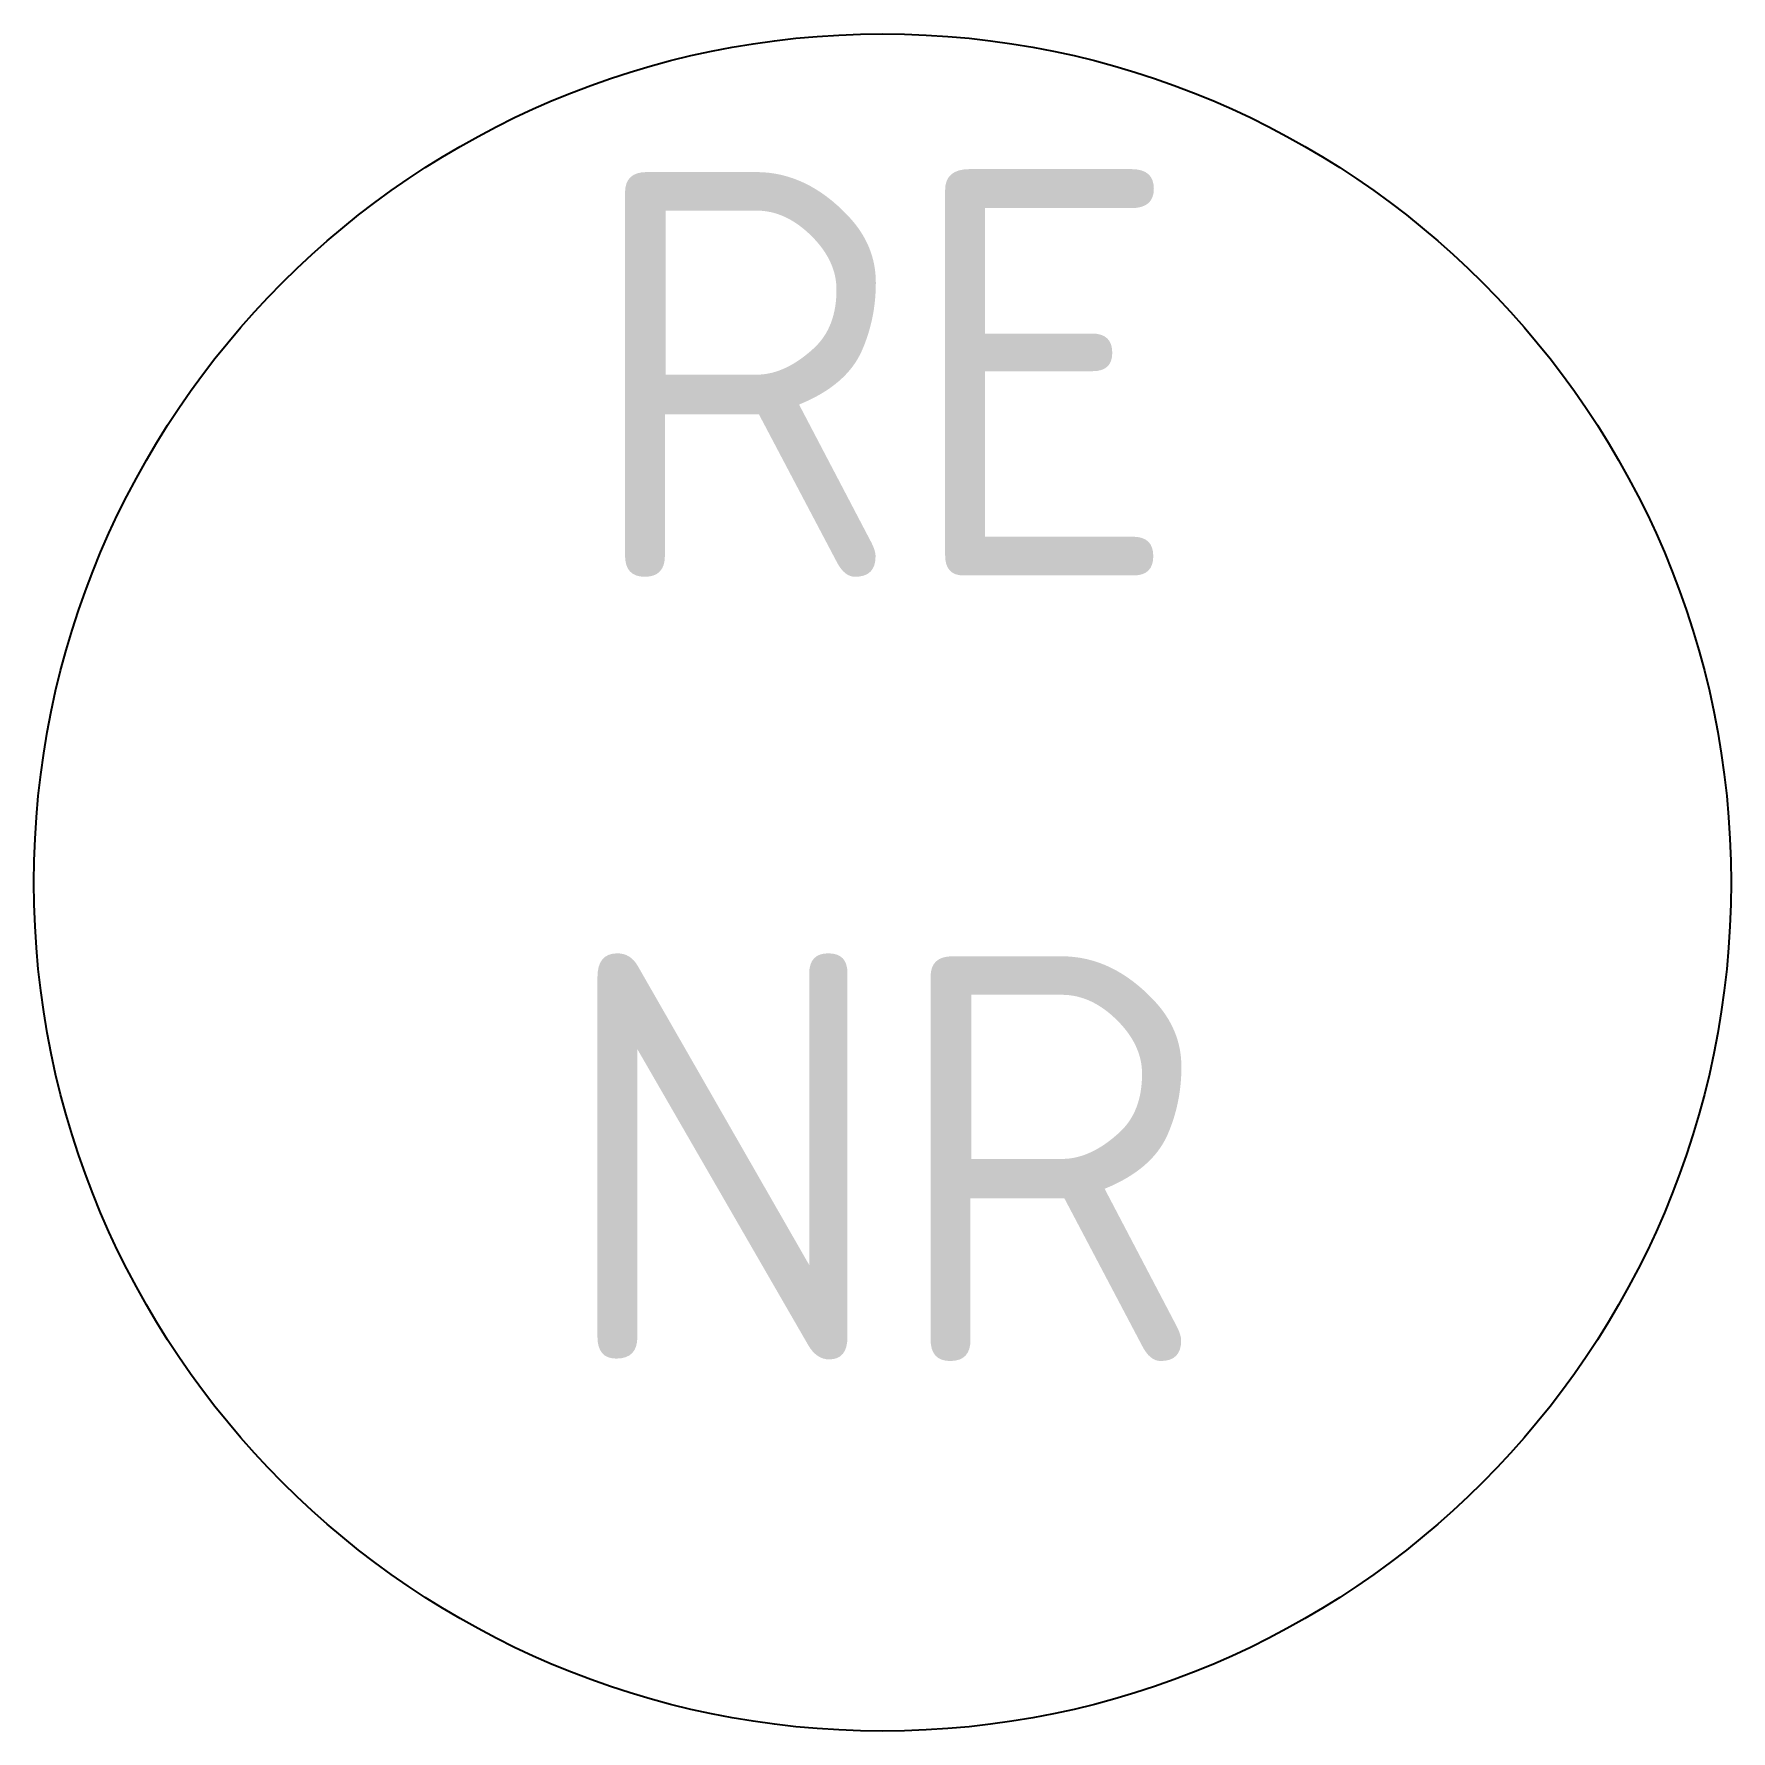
# Model space of a CAD drawing. Extents: x -5.2 to 5.2, y -5.2 to 5.2.
import ezdxf
from ezdxf.enums import TextEntityAlignment as Align

# ---------------------------------------------------------------- set-up
doc = ezdxf.new("R2010")
doc.units = 0
doc.header["$LTSCALE"] = 0.1
doc.layers.add('N-MI-MO-LOCATIE-T25', color=7, linetype='Continuous')
doc.styles.add('NLCS-ISO', font='NLCS-ISO.ttf')

msp = doc.modelspace()

# ---------------------------------------------------------------- linework, layer by layer
msp.add_circle((0, 0), 5.221)

# ---------------------------------------------------------------- texts
at = {"layer": 'N-MI-MO-LOCATIE-T25', "style": 'NLCS-ISO'}
msp.add_text('RE', height=2.5, dxfattribs=at).set_placement((0, 1.881), align=Align.CENTER)
msp.add_attdef('NR', text='', height=2.5, dxfattribs=at).set_placement((0, -1.69), align=Align.MIDDLE)

doc.saveas('drawing.dxf')
